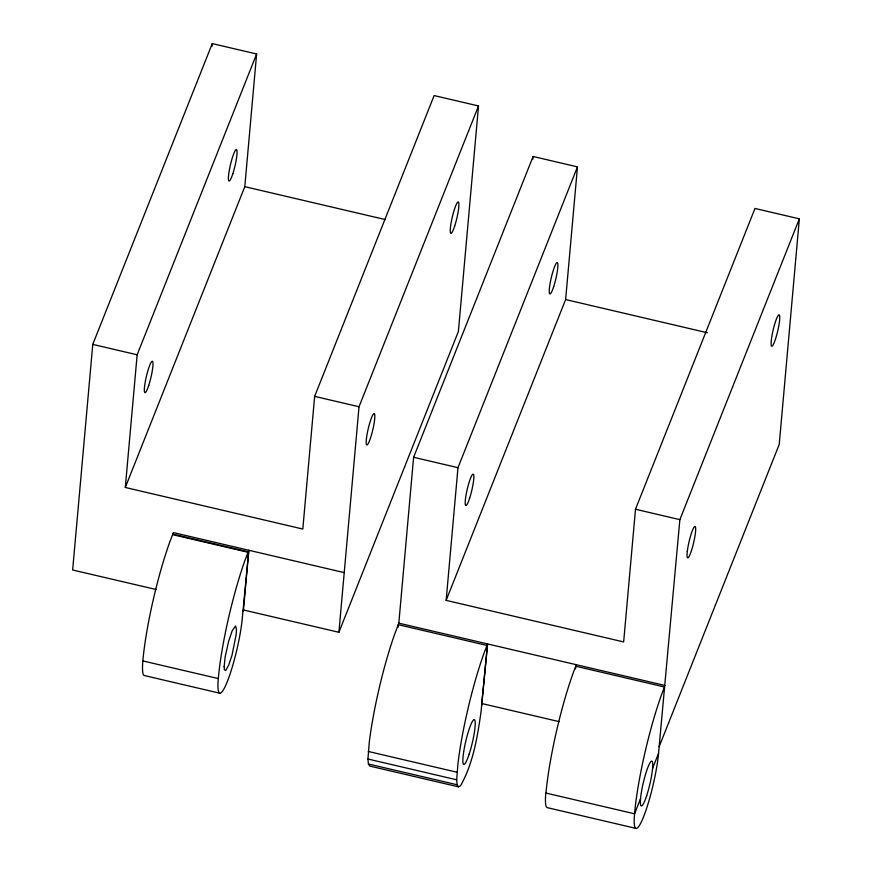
<?xml version="1.0" encoding="UTF-8"?>
<svg xmlns="http://www.w3.org/2000/svg" width="872" height="872" viewBox="0 0 872 872"><rect width="100%" height="100%" fill="white"/><g stroke="black" fill="none" stroke-linecap="round" stroke-linejoin="round"><path stroke-width="1.31" d="M481.638 705.154L487.568 643.928L481.039 711.781C477.431 737.036 473.202 763.425 460.481 785.857L458.465 786.838L369.728 766.074L368.431 764.014L367.94 759.022L369.27 742.301A92.138 13.407 -76.8 0 1 376.857 698.592L379.505 686.853A92.138 13.407 -76.8 0 1 395.038 633.127L398.82 623.164L413.611 457.288L533.097 156.48L577.471 166.879L565.634 299.554L446.148 600.361L623.654 641.934L635.492 509.248L754.978 208.452L799.352 218.839L779.23 444.404L659.145 746.705L658.556 753.332A46.063 6.704 -76.8 0 1 643.591 816.737A46.063 6.704 -76.8 0 1 634.543 813.794L545.796 793.019A46.063 6.704 -76.8 0 0 547.224 807.625L635.971 828.4M458.465 786.838L457.168 784.778L456.677 779.797L458.018 763.065A92.138 13.407 -76.8 0 1 465.594 719.356L468.242 707.617A92.138 13.407 -76.8 0 1 483.775 653.891L486.968 645.443L398.221 624.668L397.981 627.382M242.885 611.49L243.484 609.975L338.903 632.287L458.389 331.48L478.51 105.959L434.136 95.56L314.65 396.368L302.813 529.042L125.306 487.47L244.792 186.673L256.63 53.988L212.256 43.6L92.77 344.396L72.649 570.005L156.132 589.494M125.306 487.47L137.144 354.795L256.63 53.988M212.016 46.303L212.256 43.6M243.484 609.975L248.814 550.265L173.375 532.596L169.571 542.58A92.127 13.407 -76.8 0 0 142.845 660.922L218.294 678.58A46.063 6.704 -76.8 0 0 227.341 681.523A46.063 6.704 -76.8 0 0 242.296 618.117L248.814 550.265L344.233 572.61M338.903 632.287L359.024 406.755L478.51 105.959M446.148 600.361L457.985 467.675L577.471 166.879M532.857 159.184L533.097 156.48M575.487 668.868L576.327 664.693M659.145 746.705L679.866 519.647L799.352 218.839M218.294 678.58L219.254 669.402A92.127 13.407 -76.8 0 1 245.01 560.238L248.215 551.78L172.776 534.111M572.533 674.677L575.727 666.208L664.475 686.994L661.281 695.453A92.138 13.407 -76.8 0 0 634.543 813.794L640.549 798.676M652.55 768.45L658.556 753.332M244.792 186.673L385.206 219.559M565.634 299.554L707.377 332.755M92.77 344.396L137.144 354.795M314.65 396.368L359.024 406.755M413.611 457.288L457.985 467.675M635.492 509.248L679.866 519.647M172.569 534.623L248.008 552.281M398.82 623.164L665.074 685.49M482.238 703.639L559.072 721.624M219.711 693.186L144.272 675.528A46.063 6.704 -76.8 0 1 142.866 660.889M368.3 751.468L457.037 772.243M367.94 759.022L456.677 779.797M368.431 764.014L457.168 784.778M546.025 792.463A92.16 13.254 -76.9 0 1 572.533 674.808M224.137 666.72L224.355 669.729L225.706 670.557L228.813 664.933L232.017 655.155L236.17 634.467L236.476 629.453L235.582 625.933L232.203 630.718L228.573 641.541L225.107 657.194L224.137 666.72M366.458 438.453L366.207 441.439A16.121 2.344 -76.8 0 0 369.554 440.687A16.121 2.344 -76.8 0 0 374.579 420.075L374.829 417.089A16.121 2.344 -76.8 0 0 371.483 417.83A16.121 2.344 -76.8 0 0 366.458 438.453M687.31 551.344L687.049 554.32A16.121 2.344 -76.8 0 0 690.395 553.578A16.121 2.344 -76.8 0 0 695.42 532.956L695.671 529.969A16.121 2.344 -76.8 0 0 692.324 530.721A16.121 2.344 -76.8 0 0 687.31 551.344M232.813 173.79A16.121 2.344 -76.8 0 0 236.432 149.624A16.121 2.344 -76.8 0 0 228.933 172.525A16.121 2.344 -76.8 0 0 232.813 173.79M148.752 385.402A16.121 2.344 -76.8 0 0 152.371 361.237A16.121 2.344 -76.8 0 0 144.872 384.149A16.121 2.344 -76.8 0 0 148.752 385.402M454.661 226.12A16.121 2.344 -76.8 0 0 458.28 201.955A16.121 2.344 -76.8 0 0 450.78 224.856A16.121 2.344 -76.8 0 0 454.661 226.12M775.513 339.001A16.121 2.344 -76.8 0 0 779.132 314.836A16.121 2.344 -76.8 0 0 771.633 337.747A16.121 2.344 -76.8 0 0 775.513 339.001M469.605 498.293A16.121 2.344 -76.8 0 0 473.224 474.117A16.121 2.344 -76.8 0 0 465.724 497.029A16.121 2.344 -76.8 0 0 469.605 498.293M553.666 286.67A16.121 2.344 -76.8 0 0 557.284 262.505A16.121 2.344 -76.8 0 0 549.785 285.406A16.121 2.344 -76.8 0 0 553.666 286.67M646.675 795.678A23.032 3.357 -76.8 0 0 651.842 761.147A23.032 3.357 -76.8 0 0 641.138 793.869A23.032 3.357 -76.8 0 0 646.675 795.678M469.169 754.127A23.032 3.357 -76.8 0 0 474.324 719.596A23.032 3.357 -76.8 0 0 463.621 752.318A23.032 3.357 -76.8 0 0 469.169 754.127"/></g></svg>
